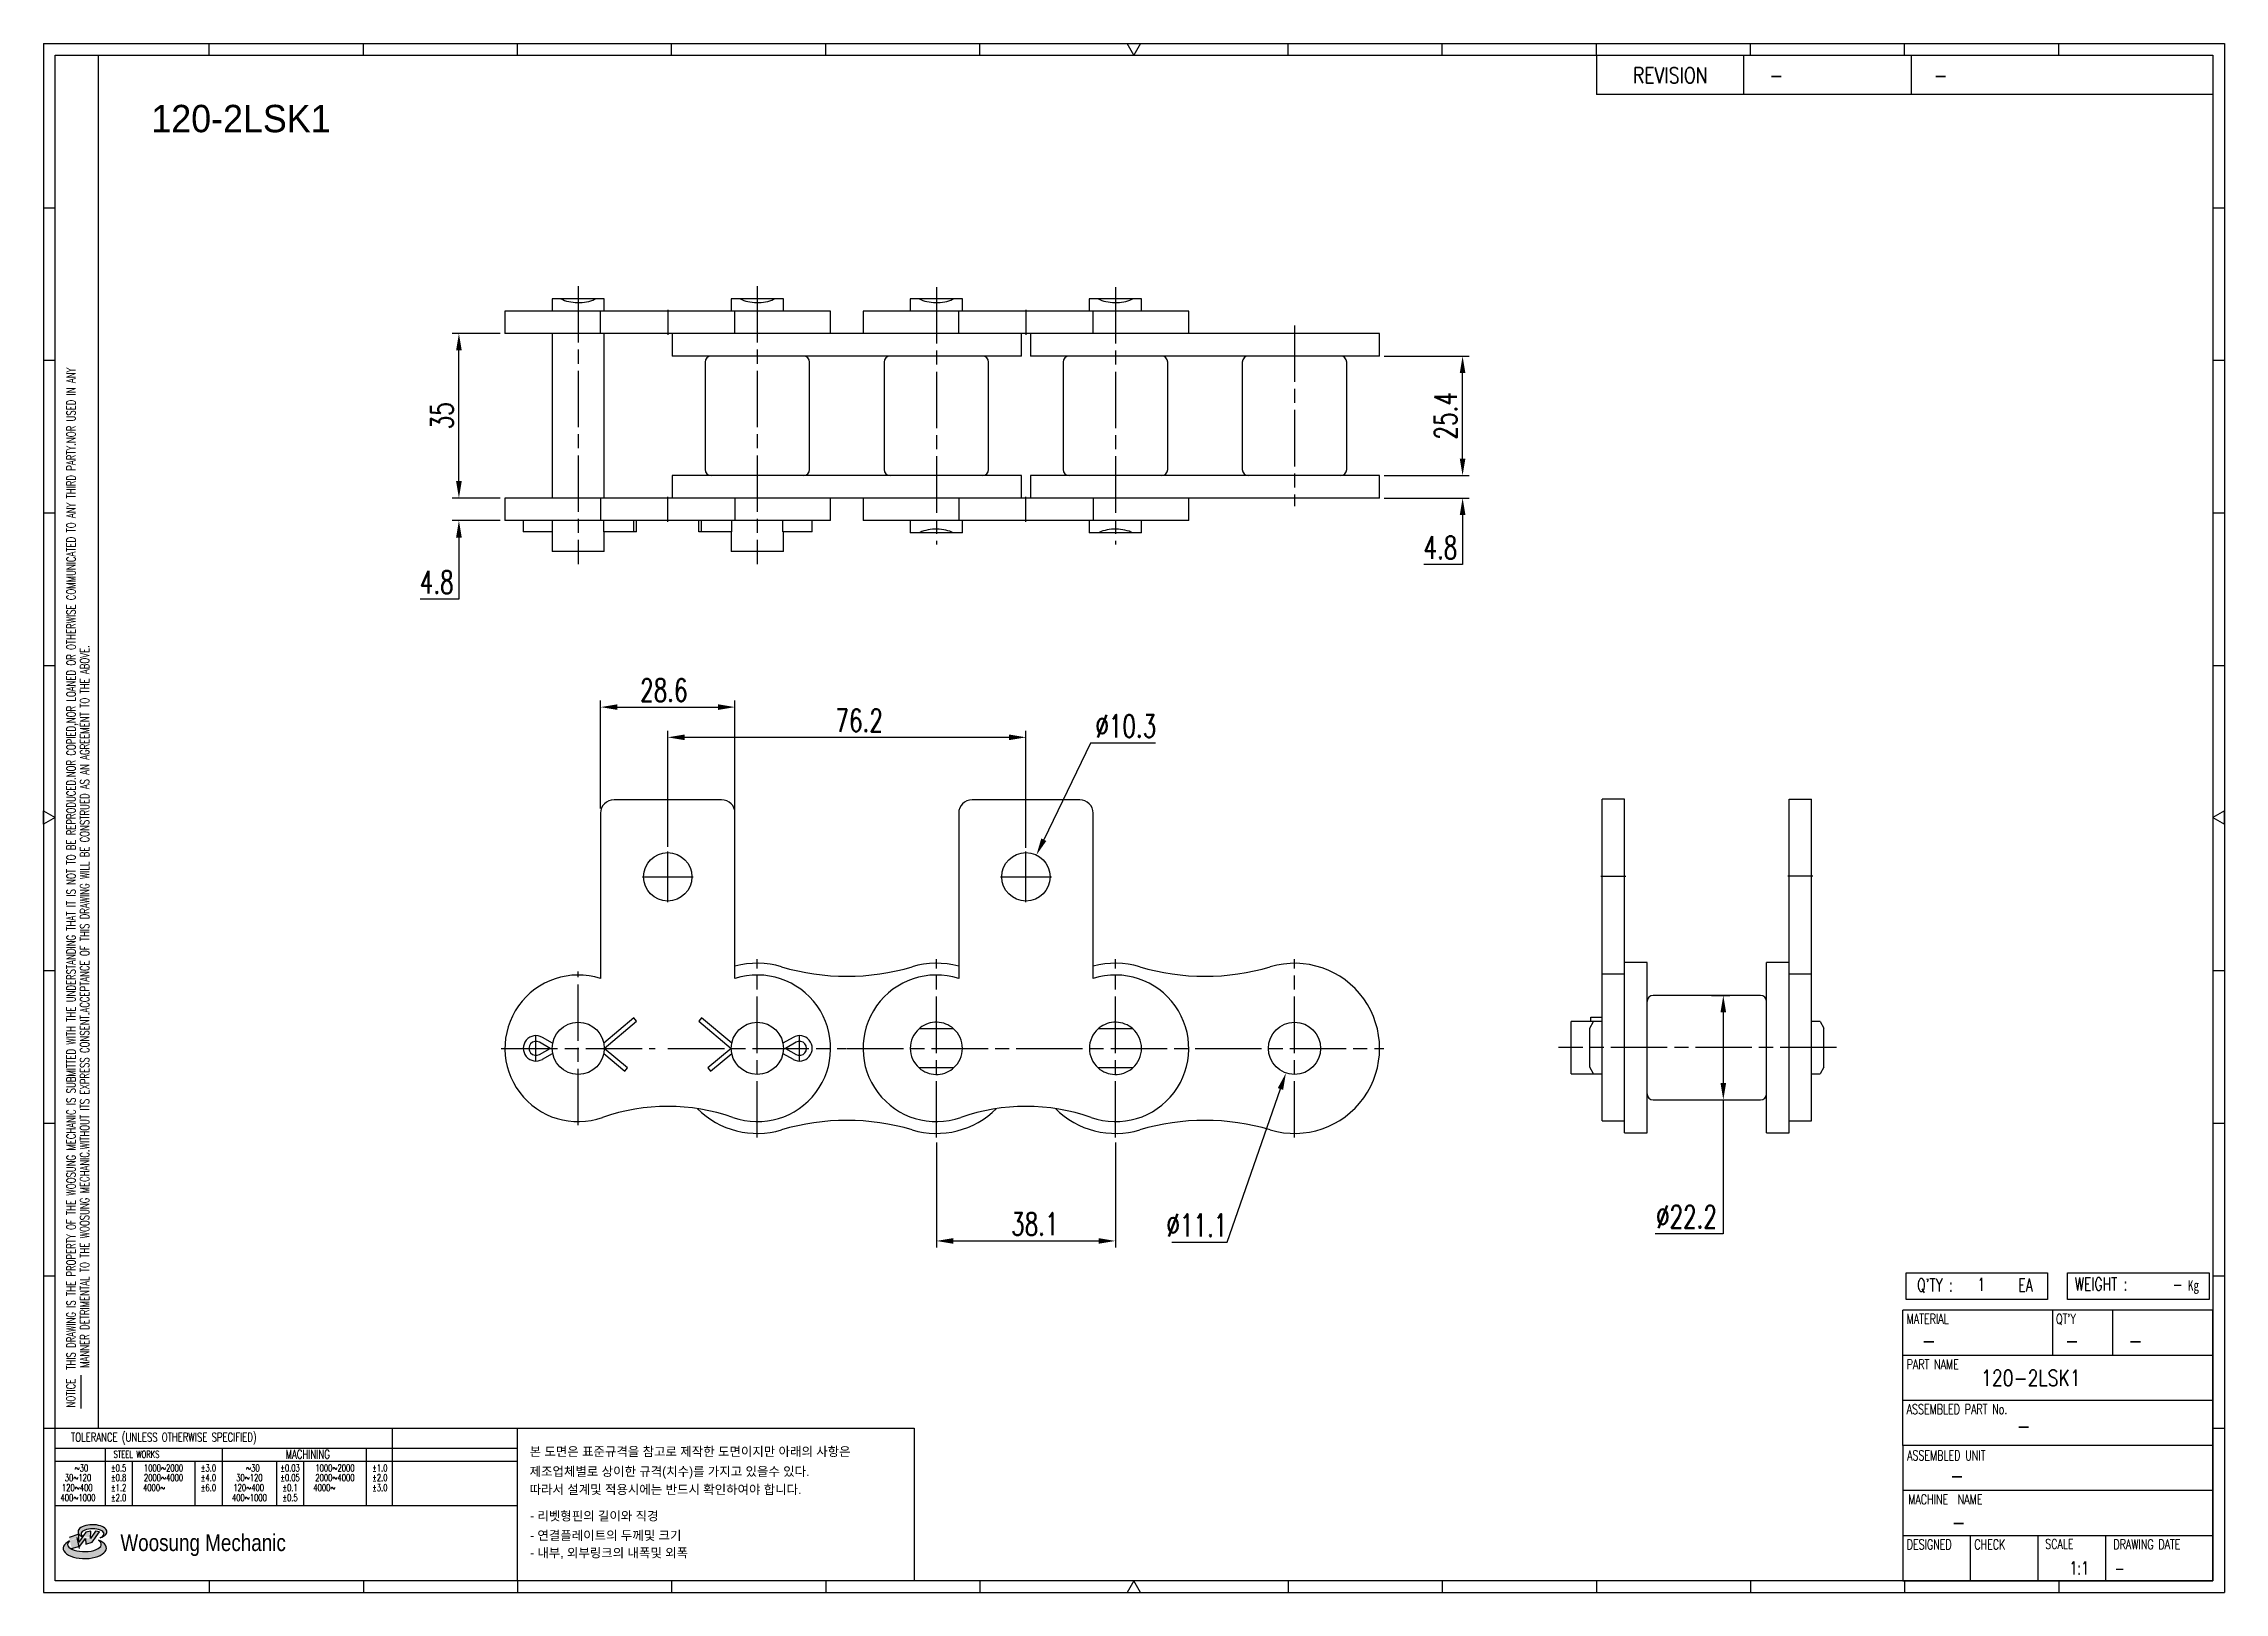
# Model space of a CAD drawing. Header units: millimetres. Extents: x 2124 to 2588, y 59 to 388.
import ezdxf
from ezdxf.enums import TextEntityAlignment as Align

# ---------------------------------------------------------------- set-up
doc = ezdxf.new("R2010")
doc.units = ezdxf.units.MM
doc.linetypes.add('AM_ISO08W050', pattern=[18, 12, -1.5, 3, -1.5])
doc.layers.get('Defpoints').update_dxf_attribs({"color": 80})
doc.layers.add('CL1', color=140, linetype='AM_ISO08W050', lineweight=25)
for name, color, linetype in [('S-DIM', 7, 'Continuous'), ('TITLE', 7, 'Continuous'), ('도면레이아웃', 7, 'Continuous')]:
    doc.layers.add(name, color=color, linetype=linetype)
doc.styles.add('HAN', font='ROMANS.shx', dxfattribs={"width": 0.7, "bigfont": 'whgtxt.shx'})
doc.styles.add('HKD_ST2', font='romans.shx', dxfattribs={"width": 0.7, "height": 4, "bigfont": '@extfont2.shx'})
doc.styles.add('HSG', font='SIMPLEX.shx', dxfattribs={"width": 0.7, "bigfont": 'HSG.shx'})
doc.styles.add('MtXpl_', font='Gulim.ttf')
doc.styles.add('SLDTEXTSTYLE4', font='arial.ttf', dxfattribs={"width": 0.8})
doc.dimstyles.new('AP2', dxfattribs={"dimscale": 2, "dimtxt": 2.4, "dimasz": 1.8, "dimexe": 0.7, "dimexo": 0.5, "dimgap": 0.6, "dimtad": 1, "dimtoh": 1, "dimdec": 1, "dimrnd": 0.01, "dimzin": 9, "dimdsep": 46, "dimtxsty": 'HSG', "dimcen": 0, "dimclrd": 251, "dimclre": 251, "dimclrt": 60, "dimazin": 2, "dimtp": 1, "dimtm": 1, "dimtfac": 0.5, "dimtdec": 1, "dimtofl": 0, "dimtmove": 0, "dimatfit": 3, "dimfxl": 0, "dimtvp": 1, "dimtolj": 2, "dimlwd": -1, "dimlwe": -1, "dimarcsym": 0})

# ---------------------------------------------------------------- blocks, each defined once
blk = doc.blocks.new('MAST')
at = {"layer": '도면레이아웃'}
h = blk.add_hatch(color=10, dxfattribs=at)
h.paths.add_polyline_path([(1.544, 35.177), (1.554, 34.966), (1.779, 35.034), (2.054, 35.422), (1.908, 35.446), (1.728, 35.167), (1.741, 35.439), (1.547, 35.405), (1.292, 35.041), (1.295, 35.33), (0.943, 35.208), (1.03, 34.8), (1.336, 34.885)])
edge = h.paths.add_edge_path()
edge.add_ellipse((1.795, 35.421), major_axis=(-0.53, 0), ratio=0.487785, start_angle=122.36065, end_angle=403.39574)
edge.add_line((1.411, 35.244), (1.419, 35.261))
edge.add_ellipse((1.798, 35.344), major_axis=(-0.423, 0), ratio=0.444396, start_angle=131.58977, end_angle=386.19408, ccw=False)
edge = h.paths.add_edge_path()
edge.add_ellipse((1.512, 34.815), major_axis=(-0.793, 0), ratio=0.480113, start_angle=314.67633, end_angle=590.85213)
edge.add_ellipse((1.501, 34.958), major_axis=(-0.62, 0), ratio=0.43311, start_angle=331.7024, end_angle=574.42495, ccw=False)
at = {"color": 140}
for p, q in [((0, 90.118), (80.15, 90.118)), ((0, 90.118), (0, 33.191)), ((80.15, 90.118), (80.15, 33.191)), ((57.068, 89.693), (57.068, 88.246)), ((62.47, 89.693), (62.47, 88.246)), ((68.635, 89.693), (68.635, 88.246)), ((79.725, 88.246), (57.068, 88.246)), ((68.449, 43.961), (68.449, 44.936)), ((68.449, 44.936), (73.654, 44.936)), ((73.654, 44.936), (73.654, 43.961)), ((74.39, 43.961), (74.39, 44.936)), ((74.39, 44.936), (79.595, 44.936)), ((79.595, 44.936), (79.595, 43.961)), ((68.336, 38.59), (68.336, 43.563)), ((79.725, 43.563), (68.336, 43.563)), ((73.654, 43.961), (68.449, 43.961)), ((73.827, 43.563), (73.827, 41.905)), ((79.595, 43.961), (74.39, 43.961)), ((76.037, 43.563), (76.037, 41.905)), ((79.725, 38.59), (79.725, 43.563)), ((79.725, 41.905), (68.336, 41.905)), ((79.725, 40.248), (68.336, 40.248)), ((68.336, 38.59), (68.336, 33.616)), ((79.725, 38.59), (68.336, 38.59)), ((79.725, 33.616), (79.725, 38.59)), ((79.725, 36.932), (68.336, 36.932)), ((79.725, 35.274), (68.336, 35.274)), ((70.822, 33.616), (70.822, 35.274)), ((73.309, 33.616), (73.309, 35.274)), ((75.796, 33.616), (75.796, 35.274)), ((0, 33.191), (80.15, 33.191)), ((68.336, 33.616), (79.725, 33.616))]:
    blk.add_line(p, q, dxfattribs=at)
for p, q in [((6.089, 89.693), (6.089, 90.118)), ((11.753, 89.693), (11.753, 90.118)), ((17.418, 89.693), (17.418, 90.118)), ((23.082, 89.693), (23.082, 90.118)), ((28.746, 89.693), (28.746, 90.118)), ((34.411, 89.693), (34.411, 90.118)), ((45.739, 89.693), (45.739, 90.118)), ((51.404, 89.693), (51.404, 90.118)), ((57.068, 89.693), (57.068, 90.118)), ((62.732, 89.693), (62.732, 90.118)), ((68.397, 89.693), (68.397, 90.118)), ((74.061, 89.693), (74.061, 90.118)), ((0, 84.085), (0.425, 84.085)), ((79.725, 84.085), (80.15, 84.085)), ((0, 78.478), (0.425, 78.478)), ((79.725, 78.478), (80.15, 78.478)), ((0, 72.87), (0.425, 72.87)), ((79.725, 72.87), (80.15, 72.87)), ((0, 67.262), (0.425, 67.262)), ((79.725, 67.262), (80.15, 67.262)), ((0, 56.047), (0.425, 56.047)), ((79.725, 56.047), (80.15, 56.047)), ((0, 50.439), (0.425, 50.439)), ((79.725, 50.439), (80.15, 50.439)), ((0, 44.832), (0.425, 44.832)), ((79.725, 44.832), (80.15, 44.832)), ((1.377, 39.947), (1.377, 41.174)), ((0, 39.224), (0.425, 39.224)), ((79.725, 39.224), (80.15, 39.224)), ((6.089, 33.616), (6.089, 33.191)), ((11.753, 33.616), (11.753, 33.191)), ((17.418, 33.616), (17.418, 33.191)), ((23.082, 33.616), (23.082, 33.191)), ((28.746, 33.616), (28.746, 33.191)), ((34.411, 33.616), (34.411, 33.191)), ((45.739, 33.616), (45.739, 33.191)), ((51.404, 33.616), (51.404, 33.191)), ((57.068, 33.616), (57.068, 33.191)), ((62.732, 33.616), (62.732, 33.191)), ((68.397, 33.616), (68.397, 33.191)), ((74.061, 33.616), (74.061, 33.191))]:
    blk.add_line(p, q)
at = {"color": 2}
for p, q in [((2.017, 39.224), (2.017, 89.693)), ((0.425, 39.224), (17.418, 39.224)), ((0.425, 38.487), (17.418, 38.487)), ((2.257, 38.487), (2.257, 36.382)), ((6.557, 38.5), (6.557, 36.382)), ((11.857, 38.487), (11.857, 36.382)), ((12.816, 39.224), (12.816, 36.382)), ((17.418, 33.616), (17.418, 39.224)), ((0.425, 38.012), (17.418, 38.012)), ((3.257, 38.012), (3.257, 36.382)), ((5.557, 38.012), (5.557, 36.382)), ((8.557, 38.012), (8.557, 36.382)), ((9.557, 38.026), (9.557, 36.382)), ((0.425, 36.382), (17.418, 36.382))]:
    blk.add_line(p, q, dxfattribs=at)
for points in [[(40.075, 89.693), (39.83, 90.118), (40.32, 90.118)], [(0.425, 61.679), (0, 61.433), (0, 61.924)], [(79.725, 61.679), (80.15, 61.433), (80.15, 61.924)], [(40.075, 33.616), (39.83, 33.191), (40.32, 33.191)]]:
    blk.add_lwpolyline(points, close=True)
at = {"color": 140}
blk.add_lwpolyline([(0.425, 89.693), (79.725, 89.693), (79.725, 33.616), (0.425, 33.616)], close=True, dxfattribs=at)
at = {"layer": '도면레이아웃'}
for p, q in [((1.295, 35.33), (0.943, 35.208)), ((1.547, 35.405), (1.292, 35.041)), ((1.292, 35.041), (1.295, 35.33)), ((1.741, 35.439), (1.547, 35.405)), ((1.908, 35.446), (1.728, 35.167)), ((1.728, 35.167), (1.741, 35.439)), ((1.779, 35.034), (2.054, 35.422)), ((2.054, 35.422), (1.908, 35.446)), ((1.03, 34.8), (1.336, 34.885)), ((1.224, 35.208), (1.311, 34.8)), ((1.224, 35.208), (1.224, 35.208)), ((1.336, 34.885), (1.544, 35.177)), ((1.419, 35.261), (1.411, 35.244)), ((1.544, 35.177), (1.554, 34.966)), ((1.554, 34.966), (1.779, 35.034))]:
    blk.add_line(p, q, dxfattribs=at)
for centre, major_axis, ratio, start_param, end_param in [((1.795, 35.421), (-0.53, 0), 0.487785, 2.135596, 7.040584), ((1.798, 35.344), (-0.423, 0), 0.444396, 2.296675, 6.740358), ((1.512, 34.815), (-0.793, 0), 0.480113, 5.492138, 10.312315), ((1.501, 34.958), (-0.62, 0), 0.43311, 5.789299, 10.025607)]:
    blk.add_ellipse(centre, major_axis=major_axis, ratio=ratio, start_param=start_param, end_param=end_param, dxfattribs=at)
for s, height, style, width, p in [('REVISION', 0.5806, 'HAN', 0.8, (58.415, 88.664)), ('-', 0.581, 'HAN', 0.8, (63.426, 88.664)), ('-', 0.581, 'HAN', 0.8, (69.468, 88.664)), ("Q'TY : ", 0.4746, 'HKD_ST2', 0.7, (68.857, 44.253)), ('1', 0.475, 'HKD_ST2', 0.7, (71.071, 44.275)), ('EA', 0.4746, 'HKD_ST2', 0.7, (72.578, 44.253)), ('WEIGHT : ', 0.4746, 'HKD_ST2', 0.7, (74.65, 44.286)), ('-', 0.581, 'HAN', 0.8, (69.029, 42.157)), ('-', 0.581, 'HAN', 0.8, (74.289, 42.157)), ('-', 0.581, 'HAN', 0.8, (76.623, 42.157)), ('-', 0.581, 'HAN', 0.8, (72.515, 39.013)), ('-', 0.581, 'HAN', 0.8, (70.067, 37.189)), ('-', 0.581, 'HAN', 0.8, (70.126, 35.48)), ('1:1', 0.4746, 'HKD_ST2', 0.7, (74.458, 33.848)), ('-', 0.475, 'HKD_ST2', 0.7, (76.112, 33.837))]:
    blk.add_text(s, height=height, dxfattribs=dict(style=style, width=width)).set_placement(p)
at = {"color": 6, "style": 'HKD_ST2', "width": 0.7}
for s, p in [(' THIS DRAWING IS THE PROPERTY OF THE WOOSUNG MECHANIC IS SUBMITTED WITH THE UNDERSTANDING THAT IT IS NOT TO BE REPRODUCED.NOR COPIED,NOR LOANED OR OTHERWISE COMMUNICATED TO ANY THIRD PARTY.NOR USED IN ANY', (1.173, 41.217)), ('MANNER DETRIMENTAL TO THE WOOSUNG MECHANIC.WITHOUT ITS EXPRESS CONSENT.ACCEPTANCE OF THIS DRAWING WILL BE CONSTRUED AS AN AGREEMENT TO THE ABOVE.', (1.672, 41.447))]:
    blk.add_text(s, height=0.326266, rotation=90, dxfattribs=at).set_placement(p)
at = {"style": 'HKD_ST2', "width": 0.7}
blk.add_text('-', height=0.475, dxfattribs=at).set_placement((78.613, 44.286), align=Align.RIGHT)
at = {"color": 254, "style": 'HKD_ST2', "width": 0.7}
for s, height, p in [('MATERIAL', 0.3651, (68.474, 43.425)), ("QT'Y", 0.3651, (73.965, 43.425)), ('PART NAME', 0.3651, (68.474, 41.756)), ('ASSEMBLED PART No.', 0.36511, (68.474, 40.109)), ('ASSEMBLED UNIT', 0.36511, (68.49, 38.408)), ('MACHINE  NAME', 0.36511, (68.532, 36.794)), ('DESIGNED', 0.3651, (68.474, 35.136)), ('CHECK', 0.3651, (70.961, 35.136)), ('SCALE', 0.3651, (73.566, 35.153)), ('DRAWING DATE', 0.36511, (76.071, 35.141))]:
    blk.add_text(s, height=height, dxfattribs=at).set_placement(p, align=Align.TOP_LEFT)
at = {"style": 'HKD_ST2', "width": 0.7}
blk.add_text('NOTICE', height=0.3263, rotation=90, dxfattribs=at).set_placement((1.163, 39.988))
blk.add_text('TOLERANCE (UNLESS OTHERWISE SPECIFIED)', height=0.32627, dxfattribs=at).set_placement((4.417, 38.896), align=Align.MIDDLE_CENTER)
at = {"color": 4, "style": 'HKD_ST2', "width": 0.7}
for s, height, p in [('%%12630', 0.261, (1.389, 37.762)), ('1000%%1262000', 0.26101, (4.407, 37.762)), ('%%12630', 0.261, (7.689, 37.762)), ('1000%%1262000', 0.26101, (10.707, 37.762)), ('120%%126400', 0.26101, (1.237, 37.045)), ('30%%126120', 0.261, (1.263, 37.411)), ('4000%%126', 0.261, (4.061, 37.045)), ('2000%%1264000', 0.26101, (4.407, 37.411)), ('120%%126400', 0.26101, (7.537, 37.045)), ('30%%126120', 0.261, (7.563, 37.411)), ('4000%%126', 0.261, (10.321, 37.045)), ('2000%%1264000', 0.26101, (10.707, 37.411)), ('400%%1261000', 0.26101, (1.263, 36.67)), ('400%%1261000', 0.26101, (7.563, 36.67))]:
    blk.add_text(s, height=height, dxfattribs=at).set_placement(p, align=Align.MIDDLE_CENTER)
for s, height, p in [('%%P0.5', 0.261, (2.757, 37.762)), ('STEEL WORKS', 0.26101, (3.416, 38.268)), ('%%P3.0', 0.261, (6.057, 37.762)), ('%%P0.03', 0.261, (9.057, 37.762)), ('MACHINING', 0.3263, (9.707, 38.27)), ('%%P1.0', 0.261, (12.357, 37.762)), ('%%P0.8', 0.261, (2.757, 37.411)), ('%%P1.2', 0.261, (2.757, 37.045)), ('%%P4.0', 0.261, (6.057, 37.411)), ('%%P6.0', 0.261, (6.057, 37.045)), ('%%P0.05', 0.261, (9.057, 37.411)), ('%%P0.1', 0.261, (9.057, 37.045)), ('%%P2.0', 0.261, (12.357, 37.411)), ('%%P3.0', 0.261, (12.357, 37.045)), ('%%P2.0', 0.261, (2.757, 36.67)), ('%%P0.5', 0.261, (9.057, 36.67))]:
    blk.add_text(s, height=height, dxfattribs=at).set_placement(p, align=Align.MIDDLE)
at = {"color": 1, "style": 'SLDTEXTSTYLE4', "width": 0.8}
blk.add_text('Woosung Mechanic', height=0.61957, dxfattribs=at).set_placement((2.822, 34.711))
at = {"layer": 'TITLE', "width": 0.8}
blk.add_text('Kg', height=0.3789, dxfattribs=at).set_placement((78.807, 44.286))
blk = doc.blocks.new('*D2')
at = {"layer": 'Defpoints', "color": 0, "transparency": 16777216}
for p in [(2408.24, 296.41), (2425.9, 296.41), (2408.24, 291.61)]:
    blk.add_point(p, dxfattribs=at)
at = {"layer": 'S-DIM', "color": 251, "linetype": 'ByBlock', "transparency": 16777216}
for p, q in [((2425.9, 300.01), (2425.9, 303.61)), ((2409.24, 296.41), (2427.3, 296.41)), ((2409.24, 291.61), (2427.3, 291.61)), ((2425.9, 288.01), (2425.9, 277.48)), ((2425.9, 277.48), (2417.66, 277.48))]:
    blk.add_line(p, q, dxfattribs=at)
at = {"layer": 'S-DIM', "color": 251, "transparency": 16777216}
for points in [[(2425.3, 300.01), (2426.5, 300.01), (2425.9, 296.41)], [(2425.3, 288.01), (2426.5, 288.01), (2425.9, 291.61)]]:
    blk.add_solid(points, dxfattribs=at)
at = {"layer": 'S-DIM', "color": 60, "transparency": 16777216, "insert": (2421.18, 281.08), "char_height": 4.8, "attachment_point": 5, "style": 'HSG'}
blk.add_mtext('\\A2;4.8', dxfattribs=at)
blk = doc.blocks.new('*D3')
at = {"layer": 'Defpoints', "color": 0, "transparency": 16777216}
for p in [(2408.24, 321.81), (2425.9, 321.81), (2408.24, 296.41)]:
    blk.add_point(p, dxfattribs=at)
at = {"layer": 'S-DIM', "color": 251, "linetype": 'ByBlock', "transparency": 16777216}
for p, q in [((2409.24, 321.81), (2427.3, 321.81)), ((2425.9, 300.01), (2425.9, 318.21)), ((2409.24, 296.41), (2427.3, 296.41))]:
    blk.add_line(p, q, dxfattribs=at)
at = {"layer": 'S-DIM', "color": 251, "transparency": 16777216}
for points in [[(2425.3, 318.21), (2426.5, 318.21), (2425.9, 321.81)], [(2425.3, 300.01), (2426.5, 300.01), (2425.9, 296.41)]]:
    blk.add_solid(points, dxfattribs=at)
at = {"layer": 'S-DIM', "color": 60, "transparency": 16777216, "insert": (2422.3, 309.11), "char_height": 4.8, "attachment_point": 5, "rotation": 90, "style": 'HSG'}
blk.add_mtext('\\A2;25.4', dxfattribs=at)
blk = doc.blocks.new('*D4')
at = {"layer": 'Defpoints', "color": 0, "transparency": 16777216}
for p in [(2212.35, 291.61), (2222.14, 291.61), (2222.14, 286.81)]:
    blk.add_point(p, dxfattribs=at)
at = {"layer": 'S-DIM', "color": 251, "linetype": 'ByBlock', "transparency": 16777216}
for p, q in [((2212.35, 295.21), (2212.35, 298.81)), ((2221.14, 291.61), (2210.95, 291.61)), ((2221.14, 286.81), (2210.95, 286.81)), ((2212.35, 283.21), (2212.35, 270.12)), ((2212.35, 270.12), (2204.11, 270.12))]:
    blk.add_line(p, q, dxfattribs=at)
at = {"layer": 'S-DIM', "color": 251, "transparency": 16777216}
for points in [[(2211.75, 295.21), (2212.95, 295.21), (2212.35, 291.61)], [(2211.75, 283.21), (2212.95, 283.21), (2212.35, 286.81)]]:
    blk.add_solid(points, dxfattribs=at)
at = {"layer": 'S-DIM', "color": 60, "transparency": 16777216, "insert": (2207.63, 273.72), "char_height": 4.8, "attachment_point": 5, "style": 'HSG'}
blk.add_mtext('\\A2;4.8', dxfattribs=at)
blk = doc.blocks.new('*D5')
at = {"layer": 'Defpoints', "color": 0, "transparency": 16777216}
for p in [(2212.35, 326.61), (2222.14, 326.61), (2222.14, 291.61)]:
    blk.add_point(p, dxfattribs=at)
at = {"layer": 'S-DIM', "color": 251, "linetype": 'ByBlock', "transparency": 16777216}
for p, q in [((2221.14, 326.61), (2210.95, 326.61)), ((2212.35, 295.21), (2212.35, 323.01)), ((2221.14, 291.61), (2210.95, 291.61))]:
    blk.add_line(p, q, dxfattribs=at)
at = {"layer": 'S-DIM', "color": 251, "transparency": 16777216}
for points in [[(2211.75, 323.01), (2212.95, 323.01), (2212.35, 326.61)], [(2211.75, 295.21), (2212.95, 295.21), (2212.35, 291.61)]]:
    blk.add_solid(points, dxfattribs=at)
at = {"layer": 'S-DIM', "color": 60, "transparency": 16777216, "insert": (2208.75, 309.11), "char_height": 4.8, "attachment_point": 5, "rotation": 90, "style": 'HSG'}
blk.add_mtext('\\A2;35', dxfattribs=at)
blk = doc.blocks.new('*D6')
at = {"layer": 'Defpoints', "color": 0, "transparency": 16777216}
for p in [(2271.09, 247.13), (2242.49, 224.56), (2271.09, 223.01)]:
    blk.add_point(p, dxfattribs=at)
at = {"layer": 'S-DIM', "color": 251, "linetype": 'ByBlock', "transparency": 16777216}
for p, q in [((2242.49, 225.56), (2242.49, 248.53)), ((2246.09, 247.13), (2267.49, 247.13)), ((2271.09, 224.01), (2271.09, 248.53))]:
    blk.add_line(p, q, dxfattribs=at)
at = {"layer": 'S-DIM', "color": 251, "transparency": 16777216}
for points in [[(2246.09, 247.73), (2246.09, 246.53), (2242.49, 247.13)], [(2267.49, 247.73), (2267.49, 246.53), (2271.09, 247.13)]]:
    blk.add_solid(points, dxfattribs=at)
at = {"layer": 'S-DIM', "color": 60, "transparency": 16777216, "insert": (2255.95, 250.73), "char_height": 4.8, "attachment_point": 5, "style": 'HSG'}
blk.add_mtext('\\A2;28.6', dxfattribs=at)
blk = doc.blocks.new('*D7')
at = {"layer": 'Defpoints', "color": 0, "transparency": 16777216}
for p in [(2332.99, 240.7), (2256.79, 216.43), (2332.99, 216.17)]:
    blk.add_point(p, dxfattribs=at)
at = {"layer": 'S-DIM', "color": 251, "linetype": 'ByBlock', "transparency": 16777216}
for p, q in [((2256.79, 217.43), (2256.79, 242.1)), ((2332.99, 217.17), (2332.99, 242.1)), ((2260.39, 240.7), (2329.39, 240.7))]:
    blk.add_line(p, q, dxfattribs=at)
at = {"layer": 'S-DIM', "color": 251, "transparency": 16777216}
for points in [[(2260.39, 241.3), (2260.39, 240.1), (2256.79, 240.7)], [(2329.39, 241.3), (2329.39, 240.1), (2332.99, 240.7)]]:
    blk.add_solid(points, dxfattribs=at)
at = {"layer": 'S-DIM', "color": 60, "transparency": 16777216, "insert": (2297.51, 244.3), "char_height": 4.8, "attachment_point": 5, "style": 'HSG'}
blk.add_mtext('\\A2;76.2', dxfattribs=at)
blk = doc.blocks.new('*D8')
at = {"layer": 'Defpoints', "color": 0, "transparency": 16777216}
for p in [(2335.23, 215.66), (2330.75, 206.39)]:
    blk.add_point(p, dxfattribs=at)
at = {"layer": 'S-DIM', "color": 251, "linetype": 'ByBlock', "transparency": 16777216}
for p, q in [((2346.72, 239.49), (2336.79, 218.91)), ((2360.56, 239.49), (2346.72, 239.49))]:
    blk.add_line(p, q, dxfattribs=at)
at = {"layer": 'S-DIM', "color": 251, "transparency": 16777216}
blk.add_solid([(2336.25, 219.17), (2337.33, 218.65), (2335.23, 215.66)], dxfattribs=at)
at = {"layer": 'S-DIM', "color": 60, "transparency": 16777216, "insert": (2354.24, 243.09), "char_height": 4.8, "attachment_point": 5, "style": 'HSG'}
blk.add_mtext('\\A2;∅10.3', dxfattribs=at)
blk = doc.blocks.new('*D9')
at = {"layer": 'Defpoints', "color": 0, "transparency": 16777216}
for p in [(2313.94, 155.52), (2352.04, 155.52), (2352.04, 133.54)]:
    blk.add_point(p, dxfattribs=at)
at = {"layer": 'S-DIM', "color": 251, "linetype": 'ByBlock', "transparency": 16777216}
for p, q in [((2313.94, 154.52), (2313.94, 132.14)), ((2352.04, 154.52), (2352.04, 132.14)), ((2317.54, 133.54), (2348.44, 133.54))]:
    blk.add_line(p, q, dxfattribs=at)
at = {"layer": 'S-DIM', "color": 251, "transparency": 16777216}
for points in [[(2317.54, 134.14), (2317.54, 132.94), (2313.94, 133.54)], [(2348.44, 134.14), (2348.44, 132.94), (2352.04, 133.54)]]:
    blk.add_solid(points, dxfattribs=at)
at = {"layer": 'S-DIM', "color": 60, "transparency": 16777216, "insert": (2334.88, 137.14), "char_height": 4.8, "attachment_point": 5, "style": 'HSG'}
blk.add_mtext('\\A2;38.1', dxfattribs=at)
blk = doc.blocks.new('*D10')
at = {"layer": 'Defpoints', "color": 0, "transparency": 16777216}
for p in [(2391.96, 179.77), (2388.32, 169.28)]:
    blk.add_point(p, dxfattribs=at)
at = {"layer": 'S-DIM', "color": 251, "linetype": 'ByBlock', "transparency": 16777216}
for p, q in [((2375.83, 133.28), (2387.14, 165.88)), ((2364.07, 133.28), (2375.83, 133.28))]:
    blk.add_line(p, q, dxfattribs=at)
at = {"layer": 'S-DIM', "color": 251, "transparency": 16777216}
blk.add_solid([(2386.57, 166.07), (2387.71, 165.68), (2388.32, 169.28)], dxfattribs=at)
at = {"layer": 'S-DIM', "color": 60, "transparency": 16777216, "insert": (2369.35, 136.88), "char_height": 4.8, "attachment_point": 5, "style": 'HSG'}
blk.add_mtext('\\A2;∅11.1', dxfattribs=at)
blk = doc.blocks.new('*D11')
at = {"layer": 'Defpoints', "color": 0, "transparency": 16777216}
for p in [(2477.87, 185.79), (2477.87, 163.56), (2481.37, 163.56)]:
    blk.add_point(p, dxfattribs=at)
at = {"layer": 'S-DIM', "color": 251, "linetype": 'ByBlock', "transparency": 16777216}
for p, q in [((2478.87, 185.79), (2482.77, 185.79)), ((2481.37, 182.19), (2481.37, 167.16)), ((2478.87, 163.56), (2482.77, 163.56)), ((2481.37, 163.56), (2481.37, 135.07)), ((2481.37, 135.07), (2466.89, 135.07))]:
    blk.add_line(p, q, dxfattribs=at)
at = {"layer": 'S-DIM', "color": 251, "transparency": 16777216}
for points in [[(2480.77, 182.19), (2481.97, 182.19), (2481.37, 185.79)], [(2480.77, 167.16), (2481.97, 167.16), (2481.37, 163.56)]]:
    blk.add_solid(points, dxfattribs=at)
at = {"layer": 'S-DIM', "color": 60, "transparency": 16777216, "insert": (2473.53, 138.67), "char_height": 4.8, "attachment_point": 5, "style": 'HSG'}
blk.add_mtext('\\A2;%%c22.2', dxfattribs=at)

msp = doc.modelspace()

# ---------------------------------------------------------------- linework, layer by layer
for p, q in [((2291.44, 331.41), (2222.14, 331.41)), ((2222.14, 331.41), (2222.14, 326.61)), ((2232.18, 334.01), (2232.18, 331.41)), ((2243.29, 334.01), (2232.18, 334.01)), ((2234.06, 334.01), (2234.44, 333.83)), ((2234.44, 333.83), (2234.84, 333.67)), ((2234.84, 333.67), (2235.27, 333.54)), ((2235.27, 333.54), (2235.71, 333.42)), ((2235.71, 333.42), (2236.17, 333.33)), ((2236.17, 333.33), (2236.64, 333.27)), ((2236.64, 333.27), (2237.12, 333.22)), ((2237.12, 333.22), (2237.6, 333.2)), ((2237.6, 333.2), (2238.09, 333.21)), ((2238.09, 333.21), (2238.57, 333.24)), ((2238.57, 333.24), (2239.04, 333.29)), ((2239.04, 333.29), (2239.51, 333.37)), ((2239.51, 333.37), (2239.96, 333.47)), ((2239.96, 333.47), (2240.4, 333.59)), ((2240.4, 333.59), (2240.81, 333.74)), ((2240.81, 333.74), (2241.2, 333.9)), ((2241.2, 333.9), (2241.41, 334.01)), ((2242.49, 326.61), (2242.49, 331.41)), ((2243.29, 331.41), (2243.29, 334.01)), ((2270.28, 334.01), (2270.28, 331.41)), ((2281.39, 334.01), (2270.28, 334.01)), ((2271.09, 326.61), (2271.09, 331.41)), ((2272.16, 334.01), (2272.54, 333.83)), ((2272.54, 333.83), (2272.94, 333.67)), ((2272.94, 333.67), (2273.37, 333.54)), ((2273.37, 333.54), (2273.81, 333.42)), ((2273.81, 333.42), (2274.27, 333.33)), ((2274.27, 333.33), (2274.74, 333.27)), ((2274.74, 333.27), (2275.22, 333.22)), ((2275.22, 333.22), (2275.7, 333.2)), ((2275.7, 333.2), (2276.19, 333.21)), ((2276.19, 333.21), (2276.67, 333.24)), ((2276.67, 333.24), (2277.14, 333.29)), ((2277.14, 333.29), (2277.61, 333.37)), ((2277.61, 333.37), (2278.06, 333.47)), ((2278.06, 333.47), (2278.5, 333.59)), ((2278.5, 333.59), (2278.91, 333.74)), ((2278.91, 333.74), (2279.3, 333.9)), ((2279.3, 333.9), (2279.51, 334.01)), ((2281.39, 331.41), (2281.39, 334.01)), ((2291.44, 326.61), (2291.44, 331.41)), ((2367.64, 331.41), (2298.34, 331.41)), ((2298.34, 331.41), (2298.34, 326.61)), ((2308.38, 334.01), (2308.38, 331.41)), ((2319.49, 334.01), (2308.38, 334.01)), ((2310.26, 334.01), (2310.64, 333.83)), ((2310.64, 333.83), (2311.04, 333.67)), ((2311.04, 333.67), (2311.47, 333.54)), ((2311.47, 333.54), (2311.91, 333.42)), ((2311.91, 333.42), (2312.37, 333.33)), ((2312.37, 333.33), (2312.84, 333.27)), ((2312.84, 333.27), (2313.32, 333.22)), ((2313.32, 333.22), (2313.8, 333.2)), ((2313.8, 333.2), (2314.29, 333.21)), ((2314.29, 333.21), (2314.77, 333.24)), ((2314.77, 333.24), (2315.24, 333.29)), ((2315.24, 333.29), (2315.71, 333.37)), ((2315.71, 333.37), (2316.16, 333.47)), ((2316.16, 333.47), (2316.6, 333.59)), ((2316.6, 333.59), (2317.01, 333.74)), ((2317.01, 333.74), (2317.4, 333.9)), ((2317.4, 333.9), (2317.61, 334.01)), ((2318.69, 326.61), (2318.69, 331.41)), ((2319.49, 331.41), (2319.49, 334.01)), ((2346.48, 334.01), (2346.48, 331.41)), ((2357.59, 334.01), (2346.48, 334.01)), ((2347.29, 326.61), (2347.29, 331.41)), ((2348.36, 334.01), (2348.74, 333.83)), ((2348.74, 333.83), (2349.14, 333.67)), ((2349.14, 333.67), (2349.57, 333.54)), ((2349.57, 333.54), (2350.01, 333.42)), ((2350.01, 333.42), (2350.47, 333.33)), ((2350.47, 333.33), (2350.94, 333.27)), ((2350.94, 333.27), (2351.42, 333.22)), ((2351.42, 333.22), (2351.9, 333.2)), ((2351.9, 333.2), (2352.39, 333.21)), ((2352.39, 333.21), (2352.87, 333.24)), ((2352.87, 333.24), (2353.34, 333.29)), ((2353.34, 333.29), (2353.81, 333.37)), ((2353.81, 333.37), (2354.26, 333.47)), ((2354.26, 333.47), (2354.7, 333.59)), ((2354.7, 333.59), (2355.11, 333.74)), ((2355.11, 333.74), (2355.5, 333.9)), ((2355.5, 333.9), (2355.71, 334.01)), ((2357.59, 331.41), (2357.59, 334.01)), ((2367.64, 326.61), (2367.64, 331.41)), ((2271.09, 326.61), (2222.14, 326.61)), ((2232.18, 326.61), (2232.18, 291.61)), ((2243.29, 291.61), (2243.29, 326.61)), ((2257.74, 326.61), (2257.74, 321.81)), ((2318.69, 326.61), (2271.09, 326.61)), ((2347.29, 326.61), (2318.69, 326.61)), ((2332.04, 321.81), (2332.04, 326.61)), ((2333.94, 326.61), (2333.94, 321.81)), ((2408.24, 326.61), (2347.29, 326.61)), ((2408.24, 321.81), (2408.24, 326.61)), ((2332.04, 321.81), (2257.74, 321.81)), ((2264.72, 320.54), (2264.72, 297.68)), ((2286.95, 297.68), (2286.95, 320.54)), ((2302.82, 320.54), (2302.82, 297.68)), ((2325.05, 297.68), (2325.05, 320.54)), ((2408.24, 321.81), (2333.94, 321.81)), ((2340.92, 320.54), (2340.92, 297.68)), ((2363.15, 297.68), (2363.15, 320.54)), ((2379.02, 320.54), (2379.02, 297.68)), ((2401.25, 297.68), (2401.25, 320.54)), ((2257.74, 296.41), (2257.74, 291.61)), ((2332.04, 296.41), (2257.74, 296.41)), ((2332.04, 291.61), (2332.04, 296.41)), ((2333.94, 296.41), (2333.94, 291.61)), ((2408.24, 296.41), (2333.94, 296.41)), ((2408.24, 291.61), (2408.24, 296.41)), ((2271.09, 291.61), (2222.14, 291.61)), ((2222.14, 291.61), (2222.14, 286.81)), ((2242.49, 291.61), (2242.49, 286.81)), ((2318.69, 291.61), (2271.09, 291.61)), ((2271.09, 291.61), (2271.09, 286.81)), ((2291.44, 286.81), (2291.44, 291.61)), ((2298.34, 291.61), (2298.34, 286.81)), ((2347.29, 291.61), (2318.69, 291.61)), ((2318.69, 291.61), (2318.69, 286.81)), ((2408.24, 291.61), (2347.29, 291.61)), ((2347.29, 291.61), (2347.29, 286.81)), ((2367.64, 286.81), (2367.64, 291.61)), ((2291.44, 286.81), (2222.14, 286.81)), ((2226.05, 286.81), (2226.05, 284.41)), ((2232.29, 284.41), (2226.05, 284.41)), ((2232.18, 284.41), (2232.18, 280.21)), ((2232.29, 284.41), (2232.29, 286.81)), ((2243.19, 284.41), (2243.19, 286.81)), ((2250.17, 284.41), (2243.19, 284.41)), ((2243.29, 280.21), (2243.29, 284.41)), ((2249.6, 284.41), (2249.6, 286.81)), ((2250.17, 284.41), (2250.17, 286.81)), ((2263.4, 284.41), (2263.4, 286.81)), ((2270.39, 284.41), (2263.4, 284.41)), ((2263.98, 284.41), (2263.98, 286.81)), ((2270.28, 284.41), (2270.28, 280.21)), ((2270.39, 284.41), (2270.39, 286.81)), ((2281.29, 284.41), (2281.29, 286.81)), ((2287.52, 284.41), (2281.29, 284.41)), ((2281.39, 280.21), (2281.39, 284.41)), ((2287.52, 284.41), (2287.52, 286.81)), ((2367.64, 286.81), (2298.34, 286.81)), ((2308.38, 286.81), (2308.38, 284.21)), ((2319.49, 284.21), (2308.38, 284.21)), ((2310.47, 284.31), (2310.26, 284.21)), ((2310.87, 284.47), (2310.47, 284.31)), ((2311.28, 284.62), (2310.87, 284.47)), ((2311.72, 284.74), (2311.28, 284.62)), ((2312.17, 284.84), (2311.72, 284.74)), ((2312.63, 284.92), (2312.17, 284.84)), ((2313.11, 284.97), (2312.63, 284.92)), ((2313.59, 285), (2313.11, 284.97)), ((2314.08, 285.01), (2313.59, 285)), ((2314.56, 284.99), (2314.08, 285.01)), ((2315.04, 284.94), (2314.56, 284.99)), ((2315.51, 284.88), (2315.04, 284.94)), ((2315.97, 284.79), (2315.51, 284.88)), ((2316.41, 284.67), (2315.97, 284.79)), ((2316.83, 284.54), (2316.41, 284.67)), ((2317.24, 284.38), (2316.83, 284.54)), ((2317.61, 284.21), (2317.24, 284.38)), ((2319.49, 284.21), (2319.49, 286.81)), ((2346.48, 286.81), (2346.48, 284.21)), ((2357.59, 284.21), (2346.48, 284.21)), ((2348.57, 284.31), (2348.36, 284.21)), ((2348.97, 284.47), (2348.57, 284.31)), ((2349.38, 284.62), (2348.97, 284.47)), ((2349.82, 284.74), (2349.38, 284.62)), ((2350.27, 284.84), (2349.82, 284.74)), ((2350.73, 284.92), (2350.27, 284.84)), ((2351.21, 284.97), (2350.73, 284.92)), ((2351.69, 285), (2351.21, 284.97)), ((2352.18, 285.01), (2351.69, 285)), ((2352.66, 284.99), (2352.18, 285.01)), ((2353.14, 284.94), (2352.66, 284.99)), ((2353.61, 284.88), (2353.14, 284.94)), ((2354.07, 284.79), (2353.61, 284.88)), ((2354.51, 284.67), (2354.07, 284.79)), ((2354.93, 284.54), (2354.51, 284.67)), ((2355.34, 284.38), (2354.93, 284.54)), ((2355.71, 284.21), (2355.34, 284.38)), ((2357.59, 284.21), (2357.59, 286.81)), ((2243.29, 280.21), (2232.18, 280.21)), ((2281.39, 280.21), (2270.28, 280.21)), ((2268.23, 227.42), (2245.35, 227.42)), ((2344.43, 227.42), (2321.55, 227.42)), ((2455.57, 159.07), (2455.57, 227.57)), ((2460.37, 227.57), (2455.57, 227.57)), ((2460.37, 192.77), (2460.37, 227.57)), ((2495.37, 192.77), (2495.37, 227.57)), ((2495.37, 227.57), (2500.17, 227.57)), ((2500.17, 159.07), (2500.17, 227.57)), ((2242.49, 224.56), (2242.49, 189.38)), ((2271.09, 189.38), (2271.09, 224.56)), ((2318.69, 224.56), (2318.69, 189.38)), ((2347.29, 189.38), (2347.29, 224.56)), ((2460.37, 190.27), (2455.57, 190.27)), ((2465.17, 192.77), (2460.37, 192.77)), ((2460.37, 156.57), (2460.37, 192.77)), ((2465.17, 156.57), (2465.17, 192.77)), ((2495.37, 192.77), (2490.57, 192.77)), ((2490.57, 156.57), (2490.57, 192.77)), ((2495.37, 156.57), (2495.37, 192.77)), ((2500.17, 190.27), (2495.37, 190.27)), ((2489.3, 185.79), (2466.44, 185.79)), ((2249.6, 180.98), (2243.19, 175.6)), ((2250.17, 180.3), (2249.6, 180.98)), ((2263.98, 180.98), (2263.4, 180.3)), ((2270.39, 175.6), (2263.98, 180.98)), ((2453.17, 180.23), (2453.17, 181.13)), ((2453.17, 181.13), (2455.57, 181.13)), ((2232.29, 175.6), (2230.1, 176.86)), ((2243.29, 174.52), (2250.17, 180.3)), ((2263.4, 180.3), (2270.28, 174.52)), ((2283.48, 176.86), (2281.29, 175.6)), ((2310.47, 178.87), (2310.26, 178.69)), ((2317.61, 178.69), (2310.26, 178.69)), ((2310.87, 179.15), (2310.47, 178.87)), ((2311.28, 179.4), (2310.87, 179.15)), ((2311.72, 179.62), (2311.28, 179.4)), ((2312.17, 179.79), (2311.72, 179.62)), ((2312.63, 179.92), (2312.17, 179.79)), ((2313.11, 180.02), (2312.63, 179.92)), ((2313.59, 180.07), (2313.11, 180.02)), ((2314.08, 180.08), (2313.59, 180.07)), ((2314.56, 180.04), (2314.08, 180.08)), ((2315.04, 179.97), (2314.56, 180.04)), ((2315.51, 179.85), (2315.04, 179.97)), ((2315.97, 179.7), (2315.51, 179.85)), ((2316.41, 179.5), (2315.97, 179.7)), ((2316.83, 179.27), (2316.41, 179.5)), ((2317.24, 179), (2316.83, 179.27)), ((2317.61, 178.69), (2317.24, 179)), ((2348.57, 178.87), (2348.36, 178.69)), ((2355.71, 178.69), (2348.36, 178.69)), ((2348.97, 179.15), (2348.57, 178.87)), ((2349.38, 179.4), (2348.97, 179.15)), ((2349.82, 179.62), (2349.38, 179.4)), ((2350.27, 179.79), (2349.82, 179.62)), ((2350.73, 179.92), (2350.27, 179.79)), ((2351.21, 180.02), (2350.73, 179.92)), ((2351.69, 180.07), (2351.21, 180.02)), ((2352.18, 180.08), (2351.69, 180.07)), ((2352.66, 180.04), (2352.18, 180.08)), ((2353.14, 179.97), (2352.66, 180.04)), ((2353.61, 179.85), (2353.14, 179.97)), ((2354.07, 179.7), (2353.61, 179.85)), ((2354.51, 179.5), (2354.07, 179.7)), ((2354.93, 179.27), (2354.51, 179.5)), ((2355.34, 179), (2354.93, 179.27)), ((2355.71, 178.69), (2355.34, 179)), ((2448.97, 169.12), (2448.97, 180.23)), ((2453.77, 180.23), (2448.97, 180.23)), ((2452.97, 178.84), (2453.77, 180.23)), ((2452.97, 170.5), (2452.97, 178.84)), ((2455.57, 180.23), (2453.77, 180.23)), ((2501.96, 180.23), (2500.17, 180.23)), ((2501.96, 180.23), (2502.77, 178.84)), ((2502.77, 170.5), (2502.77, 178.84)), ((2231.75, 174.52), (2229.5, 175.82)), ((2229.5, 173.23), (2231.75, 174.52)), ((2230.1, 172.19), (2232.29, 173.45)), ((2243.19, 173.45), (2247.68, 169.68)), ((2248.25, 170.37), (2243.29, 174.52)), ((2270.28, 174.52), (2265.33, 170.37)), ((2265.9, 169.68), (2270.39, 173.45)), ((2281.29, 173.45), (2283.48, 172.19)), ((2284.08, 175.82), (2281.83, 174.52)), ((2281.83, 174.52), (2284.08, 173.23)), ((2247.68, 169.68), (2248.25, 170.37)), ((2265.33, 170.37), (2265.9, 169.68)), ((2310.26, 170.36), (2310.64, 170.05)), ((2317.61, 170.36), (2310.26, 170.36)), ((2310.64, 170.05), (2311.04, 169.78)), ((2311.04, 169.78), (2311.47, 169.55)), ((2311.47, 169.55), (2311.91, 169.35)), ((2311.91, 169.35), (2312.37, 169.2)), ((2312.37, 169.2), (2312.84, 169.08)), ((2312.84, 169.08), (2313.32, 169)), ((2313.32, 169), (2313.8, 168.97)), ((2313.8, 168.97), (2314.29, 168.98)), ((2314.29, 168.98), (2314.77, 169.03)), ((2314.77, 169.03), (2315.24, 169.13)), ((2315.24, 169.13), (2315.71, 169.26)), ((2315.71, 169.26), (2316.16, 169.43)), ((2316.16, 169.43), (2316.6, 169.65)), ((2316.6, 169.65), (2317.01, 169.9)), ((2317.01, 169.9), (2317.4, 170.18)), ((2317.4, 170.18), (2317.61, 170.36)), ((2348.36, 170.36), (2348.74, 170.05)), ((2355.71, 170.36), (2348.36, 170.36)), ((2348.74, 170.05), (2349.14, 169.78)), ((2349.14, 169.78), (2349.57, 169.55)), ((2349.57, 169.55), (2350.01, 169.35)), ((2350.01, 169.35), (2350.47, 169.2)), ((2350.47, 169.2), (2350.94, 169.08)), ((2350.94, 169.08), (2351.42, 169)), ((2351.42, 169), (2351.9, 168.97)), ((2351.9, 168.97), (2352.39, 168.98)), ((2352.39, 168.98), (2352.87, 169.03)), ((2352.87, 169.03), (2353.34, 169.13)), ((2353.34, 169.13), (2353.81, 169.26)), ((2353.81, 169.26), (2354.26, 169.43)), ((2354.26, 169.43), (2354.7, 169.65)), ((2354.7, 169.65), (2355.11, 169.9)), ((2355.11, 169.9), (2355.5, 170.18)), ((2355.5, 170.18), (2355.71, 170.36)), ((2448.97, 169.12), (2453.77, 169.12)), ((2453.77, 169.12), (2452.97, 170.5)), ((2453.77, 169.12), (2455.57, 169.12)), ((2500.17, 169.12), (2501.96, 169.12)), ((2502.77, 170.5), (2501.96, 169.12)), ((2466.44, 163.56), (2489.3, 163.56)), ((2455.57, 159.07), (2460.37, 159.07)), ((2495.37, 159.07), (2500.17, 159.07)), ((2460.37, 156.57), (2465.17, 156.57)), ((2490.57, 156.57), (2495.37, 156.57))]:
    msp.add_line(p, q)
at = {"color": 140}
msp.add_lwpolyline([(2224.82, 93.68), (2309.23, 93.68), (2309.23, 61.22), (2224.82, 61.22)], close=True, dxfattribs=at)
for centre, radius in [((2256.79, 211.02), 5.15), ((2332.99, 211.02), 5.15), ((2237.74, 174.52), 5.55), ((2275.84, 174.52), 5.55), ((2390.14, 174.52), 5.55)]:
    msp.add_circle(centre, radius)
for centre, radius, start, end in [((2265.99, 320.54), 1.27, 90, 180), ((2285.68, 320.54), 1.27, 360, 90), ((2304.09, 320.54), 1.27, 90, 180), ((2323.78, 320.54), 1.27, 360, 90), ((2342.19, 320.54), 1.27, 90, 180), ((2361.88, 320.54), 1.27, 360, 90), ((2380.29, 320.54), 1.27, 90, 180), ((2399.98, 320.54), 1.27, 360, 90), ((2265.99, 297.68), 1.27, 180, 270), ((2285.68, 297.68), 1.27, 270, 0), ((2304.09, 297.68), 1.27, 180, 270), ((2323.78, 297.68), 1.27, 270, 0), ((2342.19, 297.68), 1.27, 180, 270), ((2361.88, 297.68), 1.27, 270, 0), ((2380.29, 297.68), 1.27, 180, 270), ((2399.98, 297.68), 1.27, 270, 0), ((2245.35, 224.56), 2.86, 90, 180), ((2268.23, 224.56), 2.86, 360, 90), ((2321.55, 224.56), 2.86, 90, 180), ((2344.43, 224.56), 2.86, 360, 90), ((2275.84, 174.52), 18.1, 73.423, 105.2144), ((2294.89, 238.52), 48.67, 253.423, 286.577), ((2313.94, 174.52), 18.1, 74.7856, 106.577), ((2352.04, 174.52), 18.1, 73.423, 105.2144), ((2371.09, 238.52), 48.67, 253.423, 286.577), ((2390.14, 174.52), 18.1, 253.423, 106.577), ((2237.74, 174.52), 15.6, 72.2727, 289.3747), ((2275.84, 174.52), 15.6, 250.6253, 107.7273), ((2313.94, 174.52), 15.6, 72.2727, 289.3747), ((2352.04, 174.52), 15.6, 250.6253, 107.7273), ((2466.44, 184.52), 1.27, 90, 180), ((2489.3, 184.52), 1.27, 0, 90), ((2228.75, 174.52), 2.7, 60, 300), ((2284.82, 174.52), 2.7, 240, 120), ((2313.94, 174.52), 5.55, 131.4096, 228.5904), ((2313.94, 174.52), 5.55, 311.4096, 48.5904), ((2352.04, 174.52), 5.55, 131.4096, 228.5904), ((2352.04, 174.52), 5.55, 311.4096, 48.5904), ((2228.75, 174.52), 1.5, 60, 300), ((2284.82, 174.52), 1.5, 240, 120), ((2466.44, 164.83), 1.27, 180, 270), ((2489.3, 164.83), 1.27, 270, 0), ((2256.79, 120.35), 41.82, 70.6253, 109.3747), ((2275.84, 174.52), 18.1, 225.1017, 286.577), ((2294.89, 110.53), 48.67, 73.423, 106.577), ((2313.94, 174.52), 18.1, 253.423, 314.8983), ((2332.99, 120.35), 41.82, 70.6253, 109.3747), ((2352.04, 174.52), 18.1, 225.1017, 286.577), ((2371.09, 110.53), 48.67, 73.423, 106.577)]:
    msp.add_arc(centre, radius, start, end)
at = {"layer": 'CL1'}
for p, q in [((2237.74, 336.7), (2237.74, 277.52)), ((2275.84, 336.7), (2275.84, 277.52)), ((2313.94, 336.5), (2313.94, 281.72)), ((2352.04, 336.5), (2352.04, 281.72)), ((2256.79, 331.65), (2256.79, 326.37)), ((2332.99, 331.65), (2332.99, 326.37)), ((2390.14, 328.36), (2390.14, 289.86)), ((2256.79, 286.57), (2256.79, 291.85)), ((2332.99, 286.57), (2332.99, 291.85)), ((2256.79, 205.62), (2256.79, 216.43)), ((2332.99, 205.62), (2332.99, 216.43)), ((2251.38, 211.02), (2262.2, 211.02)), ((2327.58, 211.02), (2338.4, 211.02)), ((2455.33, 211.17), (2460.61, 211.17)), ((2500.41, 211.17), (2495.13, 211.17)), ((2237.74, 158.14), (2237.74, 190.9)), ((2275.84, 155.52), (2275.84, 193.53)), ((2313.94, 155.52), (2313.94, 193.53)), ((2352.04, 155.52), (2352.04, 193.53)), ((2390.14, 155.52), (2390.14, 193.53)), ((2228.75, 171.69), (2228.75, 177.36)), ((2284.82, 171.69), (2284.82, 177.36)), ((2221.36, 174.52), (2254.12, 174.52)), ((2256.83, 174.52), (2294.84, 174.52)), ((2294.93, 174.52), (2332.94, 174.52)), ((2333.03, 174.52), (2371.04, 174.52)), ((2371.13, 174.52), (2409.14, 174.52)), ((2505.46, 174.67), (2446.28, 174.67))]:
    msp.add_line(p, q, dxfattribs=at)

# ---------------------------------------------------------------- block references
at = {"color": 140, "xscale": 5.789039607713443, "yscale": 5.789039607713443, "zscale": 5.789039607713443}
msp.add_blockref('MAST', (2123.99, -133.39), dxfattribs=at)

# ---------------------------------------------------------------- texts
at = {"color": 254, "style": 'MtXpl_'}
msp.add_text('120-2LSK1', height=5.826, dxfattribs=at).set_placement((2146.91, 369.45))
at = {"style": 'HAN', "width": 0.8}
msp.add_text('120-2LSK1', height=3.361, dxfattribs=at).set_placement((2536.21, 102.72))
at = {"color": 140, "style": 'MtXpl_'}
for s, p in [('본 도면은 표준규격을 참고로 제작한 도면이지만 아래의 사항은', (2227.39, 87.77)), ('제조업체별로 상이한 규격(치수)를 가지고 있을수 있다.', (2227.39, 83.54)), ('따라서 설계및 적용시에는 반드시 확인하여야 합니다.', (2227.39, 79.69)), ('- 리벳형핀의 길이와 직경', (2227.49, 74.06)), ('- 연결플레이트의 두께및 크기', (2227.49, 69.92)), ('- 내부, 외부링크의 내폭및 외폭', (2227.49, 66.21))]:
    msp.add_text(s, height=1.9419, dxfattribs=at).set_placement(p)

# ---------------------------------------------------------------- dimensions: what is measured, and where the dimension line sits
at = {"layer": 'S-DIM'}
for base, p1, p2, picture, middle in [((2212.35, 326.61), (2222.14, 291.61), (2222.14, 326.61), '*D5', (2208.75, 309.11)), ((2425.9, 321.81), (2408.24, 296.41), (2408.24, 321.81), '*D3', (2422.3, 309.11))]:
    dim = msp.add_linear_dim(base=base, p1=p1, p2=p2, angle=90, dimstyle='AP2', override={"dimtmove": 1}, dxfattribs=at)
    dim.commit()
    dim.dimension.update_dxf_attribs({"geometry": picture, "text_midpoint": middle})
for base, p1, p2, picture, middle in [((2425.9, 296.41), (2408.24, 291.61), (2408.24, 296.41), '*D2', (2421.18, 277.48)), ((2212.35, 291.61), (2222.14, 286.81), (2222.14, 291.61), '*D4', (2207.63, 270.12))]:
    dim = msp.add_linear_dim(base=base, p1=p1, p2=p2, angle=90, dimstyle='AP2', dxfattribs=at)
    dim.commit()
    dim.dimension.update_dxf_attribs({"geometry": picture, "text_midpoint": middle, "dimtype": 128})
for base, p1, p2, picture, middle in [((2271.09, 247.13), (2242.49, 224.56), (2271.09, 223.01), '*D6', (2255.95, 247.13)), ((2332.99, 240.7), (2256.79, 216.43), (2332.99, 216.17), '*D7', (2297.51, 240.7)), ((2352.04, 133.54), (2313.94, 155.52), (2352.04, 155.52), '*D9', (2334.88, 133.54))]:
    dim = msp.add_linear_dim(base=base, p1=p1, p2=p2, dimstyle='AP2', dxfattribs=at)
    dim.commit()
    dim.dimension.update_dxf_attribs({"geometry": picture, "text_midpoint": middle, "dimtype": 128})
for p1, p2, picture, middle in [((2330.75, 206.39), (2335.23, 215.66), '*D8', (2354.24, 239.49)), ((2391.96, 179.77), (2388.32, 169.28), '*D10', (2369.35, 133.28))]:
    dim = msp.add_diameter_dim_2p(p1=p1, p2=p2, dimstyle='AP2', dxfattribs=at)
    dim.commit()
    dim.dimension.update_dxf_attribs({"geometry": picture, "text_midpoint": middle, "dimtype": 131})
dim = msp.add_linear_dim(base=(2481.37, 163.56), p1=(2477.87, 185.79), p2=(2477.87, 163.56), angle=90, text='%%c<>', dimstyle='AP2', dxfattribs=at)
dim.commit()
dim.dimension.update_dxf_attribs({"geometry": '*D11', "text_midpoint": (2473.53, 135.07), "dimtype": 128})

doc.saveas('drawing.dxf')
